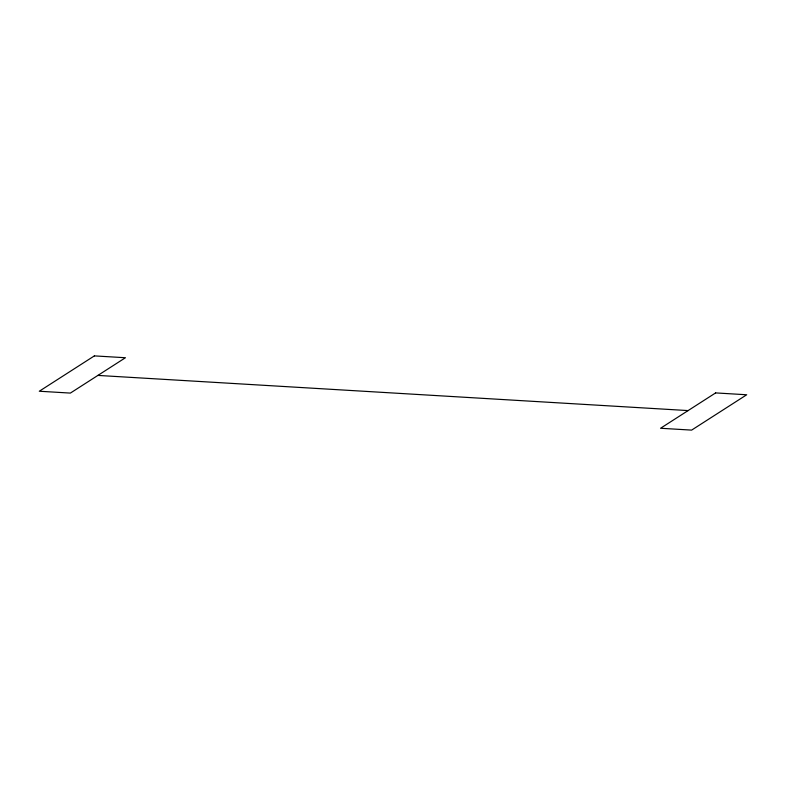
<?xml version="1.0" encoding="UTF-8"?>
<svg xmlns="http://www.w3.org/2000/svg" width="786" height="786" viewBox="0 0 786 786"><rect width="100%" height="100%" fill="white"/><g stroke="black" fill="none" stroke-linecap="round" stroke-linejoin="round"><path stroke-width="1.18" d="M97.896 375.413L688.104 410.587M94.369 355.891L39.3 391.231L70.367 393.088L125.436 357.738L94.369 355.891M715.633 392.912L660.564 428.262L691.631 430.109L746.7 394.769L715.633 392.912"/></g></svg>
